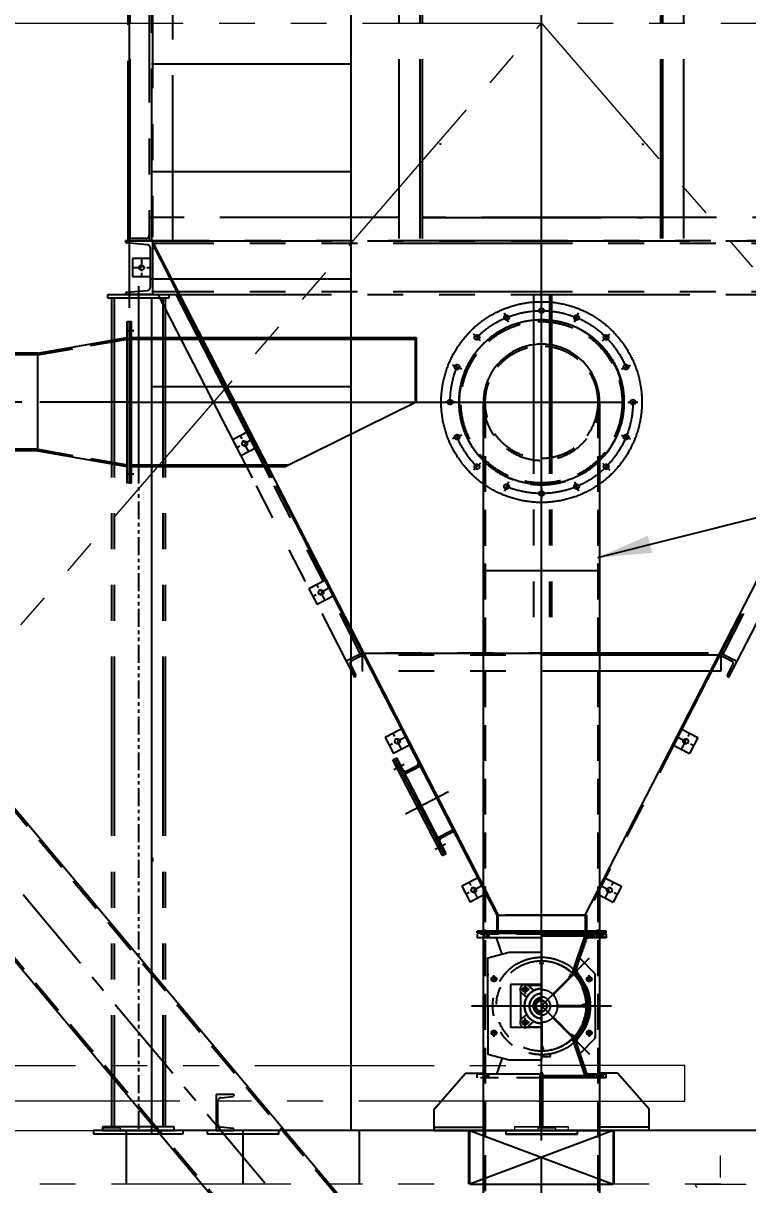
# Model space of a CAD drawing. Header units: inches. Extents: x 0 to 157513, y -28488 to 35640.
# Drawn here: x 8505 to 10526, y 22242 to 25481 of the extents above; entities that cross this region are included whole.
import ezdxf

# ---------------------------------------------------------------- set-up
doc = ezdxf.new("R2010")
doc.units = ezdxf.units.IN
doc.header["$LTSCALE"] = 400
doc.header["$MEASUREMENT"] = 0
for name, pattern in [('0', [0]), ('CENTER', [2, 1.25, -0.25, 0.25, -0.25]), ('DASHED2', [0.375, 0.25, -0.125]), ('HIDDEN', [9.525, 6.35, -3.175]), ('HIDDEN2', [4.7625, 3.175, -1.5875]), ('PHANTOM', [2.5, 1.25, -0.25, 0.25, -0.25, 0.25, -0.25])]:
    doc.linetypes.add(name, pattern=pattern)
for name, color, linetype in [('BF', 8, 'PHANTOM'), ('cen', 1, 'CENTER'), ('hid', 3, 'HIDDEN2'), ('STR', 8, 'PHANTOM')]:
    doc.layers.add(name, color=color, linetype=linetype)
doc.layers.add('BF STR', color=8, linetype='PHANTOM', lineweight=5)
doc.layers.add('R- PHANTOM', color=3, linetype='PHANTOM', lineweight=9)
doc.styles.add('ROMANS', font='romans')
doc.dimstyles.new('SAM2 60 SC', dxfattribs={"dimscale": 60, "dimtxt": 2.5, "dimasz": 2.5, "dimexe": 1.25, "dimexo": 0.625, "dimtad": 1, "dimtoh": 1, "dimdec": 0, "dimdsep": 46, "dimtxsty": 'ROMANS', "dimblk": 'OBLIQUE', "dimcen": 2.5, "dimclrd": 1, "dimclre": 1, "dimclrt": 256, "dimadec": 0, "dimazin": 2, "dimtfac": 1, "dimtdec": 0, "dimtofl": 0, "dimtmove": 0, "dimatfit": 3, "dimfxl": 1, "dimtolj": 1, "dimtzin": 0, "dimarcsym": 1})
pattern_1 = [(45, (-138936.4814, 48009.567), (-2.24506403, 2.24506403), [])]

# ---------------------------------------------------------------- blocks, each defined once
blk = doc.blocks.new('611bf4ele')
at = {"layer": 'BF', "linetype": '0'}
for p, q in [((-256041.6, 43461.3, 139.3), (-256041.6, 36398.1, 139.3)), ((-256041.6, 39371.5, 139.3), (-256597.6, 39371.5, 139.3)), ((-256041.6, 39071.5, 139.3), (-256597.6, 39071.5, 139.3)), ((-256041.6, 38771.5, 139.3), (-256597.6, 38771.5, 139.3)), ((-256597.6, 38719.2, 139.3), (-256597.6, 36388.1, 139.3)), ((-256041.6, 38471.5, 139.3), (-256597.6, 38471.5, 139.3))]:
    blk.add_line(p, q, dxfattribs=at)
at = {"layer": 'BF', "ltscale": 5}
for p, q in [((-255509.6, 38879.2, 139.3), (-255509.6, 42427.8, 139.3)), ((-256659.6, 38429.2, 139.3), (-255509.6, 38429.2, 139.3))]:
    blk.add_line(p, q, dxfattribs=at)
at = {"layer": 'BF'}
for p, q in [((-256598.1, 42359.3, 139.3), (-256598.1, 38879.2, 139.3)), ((-256663.1, 38881.2, 139.3), (-256663.1, 42335.3, 139.3)), ((-256657.1, 38885.2, 139.3), (-256657.1, 42334.3, 139.3)), ((-256595.6, 41804.2, 139.3), (-256595.6, 38944.2, 139.3)), ((-255848.1, 38885.2, 139.3), (-255848.1, 41808.2, 139.3)), ((-255171.1, 38885.2, 139.3), (-255171.1, 41808.2, 139.3)), ((-256604.1, 41764.2, 139.3), (-256604.1, 38879.2, 139.3)), ((-255907.1, 38885.2, 139.3), (-255907.1, 41764.2, 139.3)), ((-255842.1, 38885.2, 139.3), (-255842.1, 41764.2, 139.3)), ((-255177.1, 38885.2, 139.3), (-255177.1, 41764.2, 139.3)), ((-255112.1, 38885.2, 139.3), (-255112.1, 41764.2, 139.3)), ((-256539.1, 40340.7, 139.3), (-256539.1, 38944.2, 139.3)), ((-256604.1, 38940.2, 139.3), (-256604.1, 38895.2, 139.3)), ((-256598.1, 38944.2, 139.3), (-256600.1, 38944.2, 139.3)), ((-255907.1, 38944.2, 139.3), (-256598.1, 38944.2, 139.3)), ((-256598.1, 38944.2, 139.3), (-256598.1, 38879.2, 139.3)), ((-256595.6, 38944.2, 139.3), (-256595.6, 38889.2, 139.3)), ((-255842.1, 38944, 139.3), (-255227.1, 38944, 139.3)), ((-255177.1, 38944, 139.3), (-255842.1, 38944, 139.3)), ((-254421.1, 38944.2, 139.3), (-255112.1, 38944.2, 139.3)), ((-254437.1, 38879.2, 139.3), (-256670.6, 38879.2, 139.3)), ((-256663.1, 38881.2, 139.3), (-256663.1, 38879.2, 139.3)), ((-256598.1, 38879.2, 139.3), (-256663.1, 38879.2, 139.3)), ((-256614.1, 38885.2, 139.3), (-256659.1, 38885.2, 139.3)), ((-256595.6, 38879.2, 139.3), (-254423.6, 38879.2, 139.3)), ((-254423.6, 38871.7, 139.3), (-256595.6, 38871.7, 139.3)), ((-255509.6, 36948.1, 139.3), (-255509.6, 38879.2, 139.3)), ((-256595.6, 38869.2, 139.3), (-256592.4, 38870.9, 139.3)), ((-256595.6, 38869.2, 139.3), (-256523.7, 38729.2, 139.3)), ((-256719.6, 38719.2, 139.3), (-256719.6, 38729.2, 139.3)), ((-256719.6, 38729.2, 139.3), (-256549.6, 38729.2, 139.3)), ((-256549.6, 38719.2, 139.3), (-256719.6, 38719.2, 139.3)), ((-256709.5, 38719.2, 139.3), (-256709.5, 36408.1, 139.3)), ((-256702.5, 38719.2, 139.3), (-256702.5, 36408.1, 139.3)), ((-256634.6, 38729.2, 139.3), (-256634.6, 38249.2, 139.3)), ((-254423.6, 38736.7, 139.3), (-256595.6, 38736.7, 139.3)), ((-256595.6, 38729.2, 139.3), (-254423.6, 38729.2, 139.3)), ((-256579.9, 38729.2, 139.3), (-256054.5, 37706.2, 139.3)), ((-256566.7, 38719.2, 139.3), (-256566.7, 36408.1, 139.3)), ((-256559.7, 38719.2, 139.3), (-256559.7, 36408.1, 139.3)), ((-256549.6, 38729.2, 139.3), (-256549.6, 38719.2, 139.3)), ((-256530.4, 38729.2, 139.3), (-256015.4, 37726.5, 139.3)), ((-256523.7, 38729.2, 139.3), (-255634.6, 36998.1, 139.3)), ((-256520.1, 38729.2, 139.3), (-256246.3, 38196.1, 139.3)), ((-255531.6, 38729.2, 139.3), (-255531.6, 37729.2, 139.3)), ((-255487.6, 38729.2, 139.3), (-255487.6, 37729.2, 139.3)), ((-255481.6, 38729.2, 139.3), (-255481.6, 37729.2, 139.3)), ((-254495.5, 38729.2, 139.3), (-255384.6, 36998.1, 139.3)), ((-254488.7, 38729.2, 139.3), (-255003.8, 37726.5, 139.3)), ((-254439.3, 38729.2, 139.3), (-254964.7, 37706.2, 139.3)), ((-255601.8, 38651.9, 139.3), (-255612.5, 38677.7, 139.3)), ((-255509.6, 38670.2, 139.3), (-255509.6, 38698.2, 139.3)), ((-255417.4, 38651.9, 139.3), (-255406.6, 38677.7, 139.3)), ((-256659.6, 38204.2, 139.3), (-256659.6, 38654.2, 139.3)), ((-256659.6, 38654.2, 139.3), (-256653.6, 38654.2, 139.3)), ((-256653.6, 38204.2, 139.3), (-256653.6, 38654.2, 139.3)), ((-256545.6, 38662.4, 139.3), (-256306.1, 38196.1, 139.3)), ((-256496.1, 38662.4, 139.3), (-256256.6, 38196.1, 139.3)), ((-256489.3, 38662.4, 139.3), (-256249.8, 38196.1, 139.3)), ((-256665, 38629.2, 139.3), (-256647.4, 38629.2, 139.3)), ((-256659.6, 38636.2, 139.3), (-256653.6, 38636.2, 139.3)), ((-256659.6, 38622.2, 139.3), (-256653.6, 38622.2, 139.3)), ((-255680, 38599.6, 139.3), (-255699.8, 38619.4, 139.3)), ((-255339.2, 38599.6, 139.3), (-255319.4, 38619.4, 139.3)), ((-255732.2, 38521.4, 139.3), (-255758.1, 38532.2, 139.3)), ((-255286.9, 38521.4, 139.3), (-255261.1, 38532.2, 139.3)), ((-255789.6, 38429.2, 139.3), (-255229.6, 38429.2, 139.3)), ((-255750.6, 38429.2, 139.3), (-255778.6, 38429.2, 139.3)), ((-255268.6, 38429.2, 139.3), (-255240.6, 38429.2, 139.3)), ((-255831.6, 38370.4, 139.3), (-255831.6, 38370.4, 139.3)), ((-256327.4, 38346.9, 139.3), (-256371.8, 38323.8, 139.3)), ((-256371.8, 38323.8, 139.3), (-256348.7, 38279.5, 139.3)), ((-255732.2, 38337, 139.3), (-255758.1, 38326.3, 139.3)), ((-255286.9, 38337, 139.3), (-255261.1, 38326.3, 139.3)), ((-256304.3, 38302.6, 139.3), (-256348.7, 38279.5, 139.3)), ((-255680, 38258.8, 139.3), (-255699.8, 38239, 139.3)), ((-255339.2, 38258.8, 139.3), (-255319.4, 38239, 139.3)), ((-256665, 38229.2, 139.3), (-256647.4, 38229.2, 139.3)), ((-256659.6, 38249.2, 139.3), (-256223.1, 38249.2, 139.3)), ((-256659.6, 38236.2, 139.3), (-256653.6, 38236.2, 139.3)), ((-256659.6, 38222.2, 139.3), (-256653.6, 38222.2, 139.3)), ((-256659.6, 38204.2, 139.3), (-256653.6, 38204.2, 139.3)), ((-256249.8, 38196.1, 139.3), (-255634.6, 36998.1, 139.3)), ((-256246.3, 38196.1, 139.3), (-255631, 36998.1, 139.3)), ((-255601.8, 38206.6, 139.3), (-255612.5, 38180.7, 139.3)), ((-255417.4, 38206.6, 139.3), (-255406.6, 38180.7, 139.3)), ((-255509.6, 38188.2, 139.3), (-255509.6, 38160.2, 139.3)), ((-256114.3, 37931.9, 139.3), (-256158.6, 37908.8, 139.3)), ((-256158.6, 37908.8, 139.3), (-256135.5, 37864.5, 139.3)), ((-256091.2, 37887.6, 139.3), (-256135.5, 37864.5, 139.3)), ((-256010.1, 37729.2, 139.3), (-256054.5, 37706.2, 139.3)), ((-256054.5, 37706.2, 139.3), (-256031.4, 37661.8, 139.3)), ((-256011.7, 37721.6, 139.3), (-256041, 37706.4, 139.3)), ((-256010.1, 37729.2, 139.3), (-255009.1, 37729.2, 139.3)), ((-256010.1, 37729.2, 139.3), (-256010.1, 37679.2, 139.3)), ((-256009.6, 37728.3, 139.3), (-256010.1, 37729.2, 139.3)), ((-255009.1, 37723.2, 139.3), (-256010.1, 37723.2, 139.3)), ((-255043.7, 37729.2, 139.3), (-255963, 37729.2, 139.3)), ((-255009.6, 37728.3, 139.3), (-255009.1, 37729.2, 139.3)), ((-255009.1, 37729.2, 139.3), (-255009.1, 37679.2, 139.3)), ((-255009.1, 37729.2, 139.3), (-254964.7, 37706.2, 139.3)), ((-255007.4, 37721.6, 139.3), (-254978.1, 37706.4, 139.3)), ((-254964.7, 37706.2, 139.3), (-254987.7, 37661.8, 139.3)), ((-256043.6, 37698.3, 139.3), (-256028.4, 37669, 139.3)), ((-255009.1, 37679.2, 139.3), (-256010.1, 37679.2, 139.3)), ((-254975.6, 37698.3, 139.3), (-254990.8, 37669, 139.3)), ((-256030.5, 37662.3, 139.3), (-256031.4, 37661.8, 139.3)), ((-254988.6, 37662.3, 139.3), (-254987.7, 37661.8, 139.3)), ((-255901.1, 37516.9, 139.3), (-255945.5, 37493.8, 139.3)), ((-255118, 37516.9, 139.3), (-255073.7, 37493.8, 139.3)), ((-255945.5, 37493.8, 139.3), (-255922.4, 37449.5, 139.3)), ((-255073.7, 37493.8, 139.3), (-255096.8, 37449.5, 139.3)), ((-255878, 37472.6, 139.3), (-255922.4, 37449.5, 139.3)), ((-255141.1, 37472.6, 139.3), (-255096.8, 37449.5, 139.3)), ((-255924.4, 37431.2, 139.3), (-255913.8, 37436.8, 139.3)), ((-255785.9, 37165.1, 139.3), (-255924.4, 37431.2, 139.3)), ((-255922.2, 37404.2, 139.3), (-255892.9, 37419.4, 139.3)), ((-255780.6, 37167.9, 139.3), (-255919.1, 37434, 139.3)), ((-255915.6, 37414.4, 139.3), (-255905, 37419.9, 139.3)), ((-255775.3, 37170.6, 139.3), (-255913.8, 37436.8, 139.3)), ((-255901.3, 37386.9, 139.3), (-255845.6, 37415.9, 139.3)), ((-255893, 37396.8, 139.3), (-255851.2, 37418.6, 139.3)), ((-255853.5, 37423, 139.3), (-255855.6, 37416.3, 139.3)), ((-255851.2, 37418.6, 139.3), (-255754.2, 37232.3, 139.3)), ((-255910.1, 37403.7, 139.3), (-255899.4, 37409.3, 139.3)), ((-255895.3, 37401.3, 139.3), (-255888.5, 37399.1, 139.3)), ((-255889, 37280.5, 139.3), (-255769.2, 37342.9, 139.3)), ((-255809, 37209.4, 139.3), (-255754.2, 37237.9, 139.3)), ((-255796.1, 37210.5, 139.3), (-255754.2, 37232.3, 139.3)), ((-255751.9, 37227.9, 139.3), (-255758.7, 37230, 139.3)), ((-255806.8, 37182.4, 139.3), (-255777.5, 37197.6, 139.3)), ((-255800.2, 37192.6, 139.3), (-255789.6, 37198.1, 139.3)), ((-255794.7, 37181.9, 139.3), (-255784.1, 37187.5, 139.3)), ((-255793.7, 37206.1, 139.3), (-255791.6, 37212.8, 139.3)), ((-255785.9, 37165.1, 139.3), (-255775.3, 37170.6, 139.3)), ((-255688, 37101.9, 139.3), (-255732.3, 37078.8, 139.3)), ((-255331.2, 37101.9, 139.3), (-255286.8, 37078.8, 139.3)), ((-255732.3, 37078.8, 139.3), (-255709.2, 37034.5, 139.3)), ((-255664.9, 37057.6, 139.3), (-255709.2, 37034.5, 139.3)), ((-255354.3, 37057.6, 139.3), (-255310, 37034.5, 139.3)), ((-255286.8, 37078.8, 139.3), (-255310, 37034.5, 139.3)), ((-255634.6, 36998.1, 139.3), (-255384.6, 36998.1, 139.3)), ((-255634.6, 36998.1, 139.3), (-255634.6, 36948.1, 139.3)), ((-255634.6, 36998.1, 139.3), (-255634.6, 36948.1, 139.3)), ((-255631.2, 36998.1, 139.3), (-255631.2, 36948.1, 139.3)), ((-255384.6, 36998.1, 139.3), (-255609.6, 36998.1, 139.3)), ((-255387.8, 36998.1, 139.3), (-255387.8, 36948.1, 139.3)), ((-255384.6, 36998.1, 139.3), (-255384.6, 36948.1, 139.3)), ((-255384.6, 36998.1, 139.3), (-255384.6, 36948.1, 139.3)), ((-255329.6, 36954.1, 139.3), (-255689.6, 36954.1, 139.3)), ((-255689.6, 36948.1, 139.3), (-255689.6, 36954.1, 139.3)), ((-255329.6, 36948.1, 139.3), (-255689.6, 36948.1, 139.3)), ((-255681.6, 36954.1, 139.3), (-255359.6, 36954.1, 139.3)), ((-255681.6, 36948.1, 139.3), (-255359.6, 36948.1, 139.3)), ((-255674.1, 36948.1, 139.3), (-255674.1, 36954.1, 139.3)), ((-255667.1, 36945.1, 139.3), (-255667.1, 36958, 139.3)), ((-255660.1, 36948.1, 139.3), (-255660.1, 36954.1, 139.3)), ((-255359.1, 36948.1, 139.3), (-255359.1, 36954.1, 139.3)), ((-255352.1, 36945.1, 139.3), (-255352.1, 36958, 139.3)), ((-255345.1, 36948.1, 139.3), (-255345.1, 36954.1, 139.3)), ((-255329.6, 36948.1, 139.3), (-255329.6, 36954.1, 139.3)), ((-256534.6, 36408.1, 139.3), (-256734.6, 36408.1, 139.3)), ((-256734.6, 36408.1, 139.3), (-256734.6, 36398.1, 139.3)), ((-256734.6, 36398.1, 139.3), (-256534.6, 36398.1, 139.3)), ((-256534.6, 36398.1, 139.3), (-256534.6, 36408.1, 139.3))]:
    blk.add_line(p, q, dxfattribs=at)
at = {"layer": 'BF', "linetype": 'HIDDEN2'}
for p, q in [((-256539.1, 38944.2, 139.3), (-256539.1, 38879.2, 139.3)), ((-255112.1, 38944.2, 139.3), (-255177.1, 38944.2, 139.3))]:
    blk.add_line(p, q, dxfattribs=at)
at = {"layer": 'BF', "linetype": 'HIDDEN', "ltscale": 300}
for p, q in [((-256592.4, 38870.9, 139.3), (-255630.7, 36998.3, 139.3)), ((-254426.8, 38870.9, 139.3), (-255388.5, 36998.3, 139.3)), ((-256659.6, 38609.2, 139.3), (-255859.6, 38609.2, 139.3)), ((-256659.6, 38604.2, 139.3), (-255859.6, 38604.2, 139.3)), ((-255862.7, 38604.2, 139.3), (-255862.7, 38427.8, 139.3)), ((-255859.6, 38609.2, 139.3), (-255859.6, 38429.2, 139.3)), ((-255859.6, 38429.2, 139.3), (-256223.1, 38249.2, 139.3)), ((-256659.6, 38254.2, 139.3), (-256213.7, 38254.2, 139.3)), ((-256509.6, 36398.1, 139.3), (-256759.6, 36398.1, 139.3)), ((-256759.6, 36398.1, 139.3), (-256759.6, 36388.1, 139.3)), ((-256759.6, 36388.1, 139.3), (-256509.6, 36388.1, 139.3)), ((-256509.6, 36388.1, 139.3), (-256509.6, 36398.1, 139.3))]:
    blk.add_line(p, q, dxfattribs=at)
at = {"layer": 'BF', "linetype": 'CENTER', "ltscale": 0.05}
for p, q in [((-256626, 38829.2, 139.3), (-256626, 38779.2, 139.3)), ((-256651, 38804.2, 139.3), (-256601, 38804.2, 139.3)), ((-256315.9, 38324.8, 139.3), (-256360.2, 38301.7, 139.3)), ((-256326.5, 38291, 139.3), (-256349.7, 38335.4, 139.3)), ((-256102.8, 37909.8, 139.3), (-256147.1, 37886.7, 139.3)), ((-256113.4, 37876, 139.3), (-256136.5, 37920.4, 139.3)), ((-255889.6, 37494.8, 139.3), (-255933.9, 37471.7, 139.3)), ((-255900.3, 37461, 139.3), (-255923.4, 37505.4, 139.3)), ((-255129.5, 37494.8, 139.3), (-255085.2, 37471.7, 139.3)), ((-255118.9, 37461, 139.3), (-255095.8, 37505.4, 139.3)), ((-255687.1, 37046, 139.3), (-255710.2, 37090.4, 139.3)), ((-255332.1, 37046, 139.3), (-255308.9, 37090.4, 139.3)), ((-255676.5, 37079.8, 139.3), (-255720.8, 37056.7, 139.3)), ((-255342.7, 37079.8, 139.3), (-255298.4, 37056.7, 139.3))]:
    blk.add_line(p, q, dxfattribs=at)
at = {"layer": 'BF', "ltscale": 0.1}
blk.add_line((-256634.6, 38752.3, 139.3), (-256634.6, 36398.1, 139.3), dxfattribs=at)
at = {"layer": 'BF', "elevation": 139.3}
blk.add_lwpolyline([(-256670.6, 38731.5, -0.388879), (-256666.9, 38735.5), (-256610.1, 38740.5, 0.388879), (-256601, 38750.4), (-256601, 38858, 0.388879), (-256610.1, 38868), (-256666.9, 38873, -0.388879), (-256670.6, 38876.9), (-256670.6, 38879.2), (-256595.6, 38879.2), (-256595.6, 38729.2), (-256670.6, 38729.2)], format="xyb", close=True, dxfattribs=at)
blk.add_lwpolyline([(-256651, 38779.2), (-256601, 38779.2), (-256601, 38829.2), (-256651, 38829.2)], close=True, dxfattribs=at)
at = {"layer": 'BF'}
for centre, radius in [((-256626, 38804.2, 139.3), 7), ((-255509.6, 38429.2, 139.3), 255), ((-255509.6, 38684.2, 139.3), 7), ((-255607.2, 38664.8, 139.3), 7), ((-255412, 38664.8, 139.3), 7), ((-255689.9, 38609.5, 139.3), 7), ((-255329.3, 38609.5, 139.3), 7), ((-255745.2, 38526.8, 139.3), 7), ((-255274, 38526.8, 139.3), 7), ((-255764.6, 38429.2, 139.3), 7), ((-255254.6, 38429.2, 139.3), 7), ((-255745.2, 38331.6, 139.3), 7), ((-255274, 38331.6, 139.3), 7), ((-256338, 38313.2, 139.3), 7), ((-255689.9, 38248.9, 139.3), 7), ((-255329.3, 38248.9, 139.3), 7), ((-255607.2, 38193.6, 139.3), 7), ((-255412, 38193.6, 139.3), 7), ((-255509.6, 38174.2, 139.3), 7), ((-256124.9, 37898.2, 139.3), 7), ((-255911.8, 37483.2, 139.3), 7), ((-255107.4, 37483.2, 139.3), 7), ((-255698.6, 37068.2, 139.3), 7), ((-255320.6, 37068.2, 139.3), 7)]:
    blk.add_circle(centre, radius, dxfattribs=at)
at = {"layer": 'BF', "linetype": 'HIDDEN', "ltscale": 300}
for radius in [280, 230]:
    blk.add_circle((-255509.6, 38429.2, 139.3), radius, dxfattribs=at)
at = {"layer": 'BF'}
for centre, radius, start, end in [((-256600.1, 38940.2, 139.3), 4, 90, 180), ((-256659.1, 38881.2, 139.3), 4, 90, 180), ((-256614.1, 38895.2, 139.3), 10, 270, 0), ((-256038.3, 37701.1, 139.3), 6, 117.4246, 207.4246), ((-256014, 37726, 139.3), 5, 297.4246, 27.4246), ((-255005.1, 37726, 139.3), 5, 152.5754, 242.5754), ((-254980.9, 37701.1, 139.3), 6, 332.5754, 62.5754), ((-256032.8, 37666.7, 139.3), 5, 297.4246, 27.4246), ((-254986.3, 37666.7, 139.3), 5, 152.5754, 242.5754)]:
    blk.add_arc(centre, radius, start, end, dxfattribs=at)
for points in [[(-255853.5, 37423, 139.3), (-255851.2, 37418.6, 139.3), (-255855.6, 37416.3, 139.3)], [(-255895.3, 37401.3, 139.3), (-255893, 37396.8, 139.3), (-255888.5, 37399.1, 139.3)], [(-255751.9, 37227.9, 139.3), (-255754.2, 37232.3, 139.3), (-255758.7, 37230, 139.3)], [(-255793.7, 37206.1, 139.3), (-255796.1, 37210.5, 139.3), (-255791.6, 37212.8, 139.3)]]:
    blk.add_solid(points, dxfattribs=at)
blk = doc.blocks.new('611bf4 strgaele')
at = {"layer": 'BF STR'}
for p, q in [((-272399.8, 39485.7), (-267399.8, 39485.7)), ((-272399.8, 36598.1), (-269899.8, 39485.7)), ((-269899.8, 39485.7), (-267399.8, 36598.1)), ((-272699.8, 36579.1, 0.1), (-269909.5, 36579.1, 0.1)), ((-269499.8, 36579.1, -0.3), (-269909.5, 36579.1, -0.3)), ((-269499.8, 36479.2, -0.3), (-269499.8, 36579.1, -0.3)), ((-269909.5, 36479.2, 0.1), (-272699.8, 36479.2, 0.1)), ((-269909.5, 36479.2, -0.3), (-269499.8, 36479.2, -0.3)), ((-272599.8, 36398.1), (-267199.8, 36398.1)), ((-271124.8, 36404.1, 0), (-271124.8, 36398.1, 0)), ((-271074.8, 36404.1, 0), (-271124.8, 36404.1, 0)), ((-271124.8, 36398.1, 0), (-271074.8, 36398.1, 0)), ((-271074.8, 36398.1, 0), (-271074.8, 36404.1, 0)), ((-270103.8, 36248.1, 0), (-270103.8, 36398.1, 0)), ((-269909.8, 36404.1, 0), (-269909.8, 36398.1, 0)), ((-269859.8, 36404.1, 0), (-269909.8, 36404.1, 0)), ((-269909.8, 36398.1, 0), (-269859.8, 36398.1, 0)), ((-269859.8, 36398.1, 0), (-269859.8, 36404.1, 0)), ((-269695.8, 36248.1, 0), (-269695.8, 36398.1, 0)), ((-269400.4, 35266.4), (-269400.4, 36327.9)), ((-267599.8, 36248.1, -1749.7), (-272199.8, 36248.1, -1749.7)), ((-269470.4, 36246.4, -657693.4), (-269470.4, 36248.1, -657693.4)), ((-269470.4, 36248.1, -657693.4), (-269330.4, 36248.1, -657693.4)), ((-269330.4, 36248.1, -657693.4), (-269330.4, 36246.4, -657693.4))]:
    blk.add_line(p, q, dxfattribs=at)
blk.add_arc((-269463.4, 36246.4, -657693.4), 7, 180.0223, 254.0092, dxfattribs=at)
blk = doc.blocks.new('_OBLIQUE')
at = {"color": 0, "linetype": 'ByBlock'}
blk.add_line((-0.5, -0.5), (0.5, 0.5), dxfattribs=at)
blk = doc.blocks.new('*D52')
at = {"color": 1, "lineweight": -2}
for p, q in [((8825.5, 28067.2), (4248.7, 28067.2)), ((4323.7, 24425), (4323.7, 28067.2)), ((7313.4, 24425), (4248.7, 24425))]:
    blk.add_line(p, q, dxfattribs=at)
at = {"layer": 'Defpoints', "color": 0}
for p in [(4323.7, 28067.2), (8863, 28067.2, 385.1), (7350.9, 24425, 236.2)]:
    blk.add_point(p, dxfattribs=at)
at = {"color": 1, "lineweight": -2, "xscale": 150, "yscale": 150, "zscale": 150}
for p, rotation in [((4323.7, 28067.2), 90), ((4323.7, 24425), 270)]:
    blk.add_blockref('_OBLIQUE', p, dxfattribs=dict(at, rotation=rotation))
at = {"insert": (4211.2, 26246.1), "char_height": 150, "attachment_point": 5, "rotation": 90, "style": 'ROMANS'}
blk.add_mtext('\\A1;3642', dxfattribs=at)
blk = doc.blocks.new('*D53')
at = {"color": 1, "lineweight": -2}
for p, q in [((7313.4, 24425), (4248.7, 24425)), ((4323.7, 24425), (4323.7, 21327.1)), ((9912.8, 21327.1), (4248.7, 21327.1))]:
    blk.add_line(p, q, dxfattribs=at)
at = {"layer": 'Defpoints', "color": 0}
for p in [(7350.9, 24425, 385.1), (4323.7, 21327.1), (9950.3, 21327.1, 236.2)]:
    blk.add_point(p, dxfattribs=at)
at = {"color": 1, "lineweight": -2, "xscale": 150, "yscale": 150, "zscale": 150}
for p, rotation in [((4323.7, 24425), 90), ((4323.7, 21327.1), 270)]:
    blk.add_blockref('_OBLIQUE', p, dxfattribs=dict(at, rotation=rotation))
at = {"insert": (4211.2, 22876), "char_height": 150, "attachment_point": 5, "rotation": 90, "style": 'ROMANS'}
blk.add_mtext('\\A1;3098', dxfattribs=at)
blk = doc.blocks.new('*D55')
at = {"color": 1, "lineweight": -2}
for p, q in [((7350.9, 24387.5), (7350.9, 20961.1)), ((9950.3, 21150.9), (9950.3, 20961.1)), ((7350.9, 21036.1), (9950.3, 21036.1))]:
    blk.add_line(p, q, dxfattribs=at)
at = {"layer": 'Defpoints', "color": 0}
for p in [(7350.9, 24425, 385.1), (9950.3, 21188.4, 236.2), (9950.3, 21036.1)]:
    blk.add_point(p, dxfattribs=at)
at = {"color": 1, "lineweight": -2, "xscale": 150, "yscale": 150, "zscale": 150, "rotation": 180}
blk.add_blockref('_OBLIQUE', (7350.9, 21036.1), dxfattribs=at)
at = {"color": 1, "lineweight": -2, "xscale": 150, "yscale": 150, "zscale": 150}
blk.add_blockref('_OBLIQUE', (9950.3, 21036.1), dxfattribs=at)
at = {"insert": (8650.6, 21148.6), "char_height": 150, "attachment_point": 5, "style": 'ROMANS'}
blk.add_mtext('\\A1;2599', dxfattribs=at)
blk = doc.blocks.new('*D56')
at = {"color": 1, "lineweight": -2}
for p, q in [((7350.9, 24462.5), (7350.9, 30164.4)), ((8800.9, 24687.5), (8800.9, 30164.4)), ((7350.9, 30089.4), (8800.9, 30089.4))]:
    blk.add_line(p, q, dxfattribs=at)
at = {"layer": 'Defpoints', "color": 0}
for p in [(8800.9, 30089.4), (8800.9, 24650, 385.1), (7350.9, 24425, 236.2)]:
    blk.add_point(p, dxfattribs=at)
at = {"color": 1, "lineweight": -2, "xscale": 150, "yscale": 150, "zscale": 150, "rotation": 180}
blk.add_blockref('_OBLIQUE', (7350.9, 30089.4), dxfattribs=at)
at = {"color": 1, "lineweight": -2, "xscale": 150, "yscale": 150, "zscale": 150}
blk.add_blockref('_OBLIQUE', (8800.9, 30089.4), dxfattribs=at)
at = {"insert": (8075.9, 30201.9), "char_height": 150, "attachment_point": 5, "style": 'ROMANS'}
blk.add_mtext('\\A1;1450', dxfattribs=at)
blk = doc.blocks.new('racele04')
at = {"layer": 'BF', "ltscale": 0.5}
h = blk.add_hatch(color=256, dxfattribs=at)
h.paths.add_polyline_path([(8641.5, 71565.5), (8637, 71560.5), (8641.5, 71558.7)])
h.paths.add_polyline_path([(8646.3, 71555.5), (8641.5, 71555.5), (8639.7, 71550.8)])
h = blk.add_hatch(dxfattribs=at)
h.set_pattern_fill('ANSI31', color=256, angle=75, style=0)
h.set_pattern_definition([(120, (-145097.6652, 77336.1222), (-2.74963066, -1.5875), [])])
h.paths.add_polyline_path([(8663.5, 71555.5), (8663.5, 71565.5), (8641.5, 71565.5), (8641.5, 71555.5)])
h.paths.add_polyline_path([(8691.5, 71555.5), (8691.5, 71565.5), (8675.5, 71565.5), (8675.5, 71555.5)])
h = blk.add_hatch(dxfattribs=at)
h.set_pattern_fill('ANSI31', color=256, angle=75, style=0)
h.set_pattern_definition([(120, (-145097.6652, 77323.6222), (-2.74963066, -1.5875), [])])
h.paths.add_polyline_path([(8641.5, 71543), (8641.5, 71546.2), (8637, 71548), (8619.7, 71502.2), (8624.4, 71497.5)])
h.paths.add_polyline_path([(8624.4, 71497.5), (8619.7, 71502.2), (8606.6, 71467.3, -0.012023), (8611.4, 71462.8)])
h.paths.add_polyline_path([(8611.4, 71462.8, 0.012023), (8606.6, 71467.3), (8604.1, 71460.7), (8609.9, 71458.8)])
h = blk.add_hatch(dxfattribs=at)
h.set_pattern_fill('ANSI31', color=256, style=0)
h.set_pattern_definition(pattern_1)
h.paths.add_polyline_path([(8517.5, 71484.2), (8516.5, 71484.2), (8516.5, 71410.4, -0.005788), (8517.5, 71410.4)])
h.paths.add_polyline_path([(8517.5, 71490.4, 0.002083), (8516.5, 71490.4), (8516.5, 71484.2), (8517.5, 71484.2)])
h = blk.add_hatch(color=256, dxfattribs=at)
h.paths.add_polyline_path([(8609.9, 71458.8), (8604.1, 71460.7), (8605.6, 71454.5)])
h.paths.add_polyline_path([(8612.7, 71466.4), (8611.4, 71462.8, -0.01327), (8616.4, 71457.7)])
h = blk.add_hatch(dxfattribs=at)
h.set_pattern_fill('ANSI31', color=256, scale=0.5, angle=75, style=0)
h.set_pattern_definition([(120, (-138989.3091, 79081.0442), (-1.374815329, -0.79375), [])])
h.paths.add_polyline_path([(8635, 71432.2), (8626.2, 71427.3, -0.129021), (8642.5, 71365.4), (8652.5, 71365.4, 0.129021)])
h.paths.add_polyline_path([(8612.7, 71461.6), (8605.6, 71454.5, -0.068142), (8626.2, 71427.3), (8635, 71432.2, 0.068142)])
h = blk.add_hatch(dxfattribs=at)
h.set_pattern_fill('ANSI31', color=256, angle=45, style=0)
h.set_pattern_definition([(90, (-113017.436, 50494.7046), (-3.175, 2e-16), [])])
h.paths.add_polyline_path([(8599.7, 71450.1), (8547.6, 71398, -0.005788), (8548.3, 71397.2), (8600.4, 71449.4)])
h.paths.add_polyline_path([(8600.4, 71449.4), (8548.3, 71397.2, -0.005788), (8549, 71396.5), (8601.2, 71448.6)])
h = blk.add_hatch(dxfattribs=at)
h.set_pattern_fill('ANSI31', color=256, scale=0.520833, angle=45, style=0)
h.set_pattern_definition([(90, (-128728.5544, 79661.5774), (-1.653645833, 1e-16), [])])
h.paths.add_polyline_path([(8602.6, 71456), (8598.2, 71451.6), (8599.7, 71450.1), (8604.1, 71454.5, 0.004167)])
h.paths.add_polyline_path([(8598.2, 71451.6), (8593.8, 71447.2), (8595.3, 71445.7), (8599.7, 71450.1)])
for points in [[(8519.4, 71410.3, 0.010211), (8517.5, 71410.4), (8517.5, 71413.6)], [(8549.8, 71400.3), (8546.2, 71399.2, -0.010211), (8547.6, 71398)], [(8550.3, 71395.1, 0.010211), (8549, 71396.5), (8551.3, 71398.8)], [(8564.7, 71366.5), (8561.4, 71368.3, -0.010211), (8561.5, 71366.5)], [(8561.4, 71362.5, 0.010211), (8561.5, 71364.4), (8564.7, 71364.4)], [(8546.2, 71331.6, 0.010211), (8547.6, 71332.9), (8549.8, 71330.6)], [(8551.3, 71332.1), (8550.3, 71335.7, -0.010211), (8549, 71334.3)], [(8517.5, 71317.2), (8519.4, 71320.5, -0.010211), (8517.5, 71320.4)]]:
    blk.add_hatch(color=256, dxfattribs=at).paths.add_polyline_path(points)
h = blk.add_hatch(dxfattribs=at)
h.set_pattern_fill('ANSI31', color=256, style=0)
h.set_pattern_definition(pattern_1)
h.paths.add_polyline_path([(8635.2, 71366.5), (8561.5, 71366.5, -0.005788), (8561.5, 71365.4), (8635.2, 71365.4)])
h.paths.add_polyline_path([(8635.2, 71365.4), (8561.5, 71365.4, -0.005788), (8561.5, 71364.4), (8635.2, 71364.4)])
h = blk.add_hatch(dxfattribs=at)
h.set_pattern_fill('ANSI31', color=256, scale=0.5, angle=75, style=0)
h.set_pattern_definition([(240, (-138989.3091, 81997.3385), (-1.374815329, 0.79375), [])])
h.paths.add_polyline_path([(8635, 71298.6), (8626.2, 71303.6, 0.129021), (8642.5, 71365.4), (8652.5, 71365.4, -0.129021)])
h.paths.add_polyline_path([(8612.7, 71269.3), (8605.6, 71276.3, 0.068142), (8626.2, 71303.6), (8635, 71298.6, -0.068142)])
h = blk.add_hatch(dxfattribs=at)
h.set_pattern_fill('ANSI31', color=256, scale=0.520833, style=0)
h.set_pattern_definition([(45, (-129421.8262, 79743.099), (-1.169304182, 1.169304182), [])])
h.paths.add_polyline_path([(8641.5, 71368.5), (8635.2, 71368.5), (8635.2, 71366.5), (8641.5, 71366.5, 0.004167)])
h.paths.add_polyline_path([(8635.2, 71368.5), (8629, 71368.5), (8629, 71366.5), (8635.2, 71366.5)])
h = blk.add_hatch(dxfattribs=at)
h.set_pattern_fill('ANSI31', color=256, angle=-45, style=0)
h.set_pattern_definition([(360, (-159021.2718, 64579.8422), (1e-15, 3.175), [])])
h.paths.add_polyline_path([(8601.2, 71282.2), (8549, 71334.3, -0.005788), (8548.3, 71333.6), (8600.4, 71281.5)])
h.paths.add_polyline_path([(8600.4, 71281.5), (8548.3, 71333.6, -0.005788), (8547.6, 71332.9), (8599.7, 71280.7)])
h = blk.add_hatch(dxfattribs=at)
h.set_pattern_fill('ANSI31', color=256, angle=-90, style=0)
h.set_pattern_definition([(315, (-161506.4093, 90498.8877), (2.24506403, 2.24506403), [])])
h.paths.add_polyline_path([(8517.5, 71246.7), (8517.5, 71320.4, -0.005788), (8516.5, 71320.4), (8516.5, 71246.7)])
h.paths.add_polyline_path([(8516.5, 71246.7), (8516.5, 71320.4, -0.005788), (8515.4, 71320.4), (8515.4, 71246.7)])
h = blk.add_hatch(dxfattribs=at)
h.set_pattern_fill('ANSI31', color=256, scale=0.520833, angle=-45, style=0)
h.set_pattern_definition([(360, (-129854.399, 80290.9606), (4e-16, 1.653645833), [])])
h.paths.add_polyline_path([(8607.1, 71279.3), (8602.7, 71283.7), (8601.2, 71282.2), (8605.6, 71277.8, 0.004167)])
h.paths.add_polyline_path([(8602.7, 71283.7), (8598.2, 71288.1), (8596.8, 71286.6), (8601.2, 71282.2)])
h = blk.add_hatch(color=256, dxfattribs=at)
h.paths.add_polyline_path([(8605.6, 71276.3), (8604.1, 71270.2), (8609.9, 71272.1)])
h.paths.add_polyline_path([(8611.4, 71268), (8612.7, 71264.5), (8616.4, 71273.2, -0.01327)])
h = blk.add_hatch(dxfattribs=at)
h.set_pattern_fill('ANSI31', color=256, angle=75, style=0)
h.set_pattern_definition([(240, (-145097.6652, 83754.7605), (-2.74963066, 1.5875), [])])
h.paths.add_polyline_path([(8641.5, 71187.8), (8641.5, 71184.6), (8637, 71182.8), (8619.7, 71228.6), (8624.4, 71233.3)])
h.paths.add_polyline_path([(8624.4, 71233.3), (8619.7, 71228.6), (8606.6, 71263.5, 0.012023), (8611.4, 71268)])
h.paths.add_polyline_path([(8611.4, 71268, -0.012023), (8606.6, 71263.5), (8604.1, 71270.2), (8609.9, 71272.1)])
h = blk.add_hatch(dxfattribs=at)
h.set_pattern_fill('ANSI31', color=256, scale=0.520833, angle=-90, style=0)
h.set_pattern_definition([(315, (-129772.8775, 80984.2325), (1.169304182, 1.169304182), [])])
h.paths.add_polyline_path([(8519.6, 71240.4), (8519.6, 71246.7), (8517.5, 71246.7), (8517.5, 71240.4, 0.004167)])
h.paths.add_polyline_path([(8519.6, 71246.7), (8519.6, 71252.9), (8517.5, 71252.9), (8517.5, 71246.7)])
h = blk.add_hatch(color=256, dxfattribs=at)
h.paths.add_polyline_path([(8641.5, 71172.3), (8637, 71170.5), (8641.5, 71165.5)])
h.paths.add_polyline_path([(8639.7, 71180.3), (8641.5, 71175.5), (8646.3, 71175.5)])
h = blk.add_hatch(dxfattribs=at)
h.set_pattern_fill('ANSI31', color=256, angle=75, style=0)
h.set_pattern_definition([(240, (-145097.6652, 83742.4805), (-2.74963066, 1.5875), [])])
h.paths.add_polyline_path([(8641.5, 71175.5), (8641.5, 71165.5), (8663.5, 71165.5), (8663.5, 71175.5)])
h.paths.add_polyline_path([(8675.5, 71175.5), (8675.5, 71165.5), (8691.5, 71165.5), (8691.5, 71175.5)])
for p, q in [((8696.5, 71568.5, 405.6), (8336.5, 71568.5, 405.6)), ((8696.5, 71565.5, 405.6), (8336.5, 71565.5, 405.6)), ((8336.5, 71565.5, 405.6), (8336.5, 71555.5, 405.6)), ((8357.5, 71565.5, 405.6), (8357.5, 71555.5, 405.6)), ((8363.5, 71565.5, 405.6), (8363.5, 71553.4, 405.6)), ((8369.5, 71565.5, 405.6), (8369.5, 71555.5, 405.6)), ((8516.5, 71565.5, 405.6), (8516.5, 71165.5, 405.6)), ((8516.5, 71165.5, 405.6), (8516.5, 71565.5, 405.6)), ((8516.5, 71565.5, 405.6), (8516.5, 71165.5, 405.6)), ((8637, 71560.5, 405.6), (8516.5, 71560.5, 405.6)), ((8604.1, 71460.7, 405.6), (8637, 71560.5, 405.6)), ((8637, 71560.5, 405.6), (8641.5, 71565.5, 405.6)), ((8637, 71560.5, 405.6), (8641.5, 71558.7, 405.6)), ((8641.5, 71565.5, 405.6), (8641.5, 71555.5, 405.6)), ((8663.5, 71566, 405.6), (8663.5, 71555.5, 405.6)), ((8669.5, 71565.5, 405.6), (8669.5, 71553.4, 405.6)), ((8675.5, 71565.5, 405.6), (8675.5, 71555.5, 405.6)), ((8696.5, 71565.5, 405.6), (8696.5, 71555.5, 405.6)), ((8516.5, 71555.5, 405.6), (8336.5, 71555.5, 405.6)), ((8406.5, 71510.1, 405.6), (8390.5, 71555.5, 405.6)), ((8609.9, 71458.8, 405.6), (8641.5, 71555.5, 405.6)), ((8639.7, 71550.7, 405.6), (8646.3, 71555.5, 405.6)), ((8696.5, 71555.5, 405.6), (8641.5, 71555.5, 405.6)), ((8366.5, 71499.4, 405.6), (8426.5, 71515.4, 405.6)), ((8366.5, 71365.4, 405.6), (8366.5, 71499.4, 405.6)), ((8426.5, 71515.4, 405.6), (8516.5, 71515.4, 405.6)), ((8516.5, 71365.4, 405.6), (8650.6, 71499.6, 405.6)), ((8666.5, 71455.4, 405.6), (8624.4, 71497.5, 405.6)), ((8523.2, 71484.2, 405.6), (8509.6, 71484.2, 405.6)), ((8516.5, 71490.4, 405.6), (8516.5, 71460.4, 405.6)), ((8517.5, 71409.9, 405.6), (8517.5, 71490.4, 405.6)), ((8609.9, 71458.8, 405.6), (8604.1, 71460.7, 405.6)), ((8604.1, 71460.7, 405.6), (8605.6, 71454.5, 405.6)), ((8605.6, 71454.5, 405.6), (8612.7, 71461.6, 405.6)), ((8612.7, 71466.4, 405.6), (8616.4, 71457.7, 405.6)), ((8366.5, 71455.4, 405.6), (8366.5, 71450.1, 405.6)), ((8393.2, 71440.4, 405.6), (8374.7, 71440.4, 405.6)), ((8383.5, 71431.8, 405.6), (8383.5, 71451.4, 405.6)), ((8547.2, 71397.6, 405.6), (8604.1, 71454.5, 405.6)), ((8548.7, 71396.1, 405.6), (8605.6, 71453.1, 405.6)), ((8593.8, 71447.2, 405.6), (8602.6, 71456, 405.6)), ((8595.3, 71445.7, 405.6), (8593.8, 71447.2, 405.6)), ((8602.6, 71447.2, 405.6), (8595.6, 71454.2, 405.6)), ((8639.8, 71440.4, 405.6), (8658.3, 71440.4, 405.6)), ((8649.5, 71431.8, 405.6), (8649.5, 71451.4, 405.6)), ((8666.5, 71365.4, 405.6), (8666.5, 71455.4, 405.6)), ((8666.5, 71455.4, 405.6), (8666.5, 71450.1, 405.6)), ((8516.5, 71425.4, 405.6), (8429.5, 71425.4, 405.6)), ((8429.5, 71425.4, 405.6), (8429.5, 71305.4, 405.6)), ((8482.5, 71411.4, 405.6), (8457.9, 71411.4, 405.6)), ((8458, 71405.1, 405.6), (8458, 71325.8, 405.6)), ((8460.7, 71401.4, 405.6), (8474.7, 71389.8, 405.6)), ((8470.5, 71424, 405.6), (8470.5, 71398.2, 405.6)), ((8476.8, 71423.9, 405.6), (8516.5, 71423.9, 405.6)), ((8480.6, 71421.1, 405.6), (8495.2, 71408.9, 405.6)), ((8517.5, 71413.6, 405.6), (8519.4, 71410.3, 405.6)), ((8549.8, 71400.3, 405.6), (8546.2, 71399.2, 405.6)), ((8551.3, 71398.8, 405.6), (8550.3, 71395.1, 405.6)), ((8366.5, 71365.4, 405.6), (8366.5, 71231.4, 405.6)), ((8516.5, 71365.4, 405.6), (8650.6, 71231.3, 405.6)), ((8560.9, 71364.4, 405.6), (8641.5, 71364.4, 405.6)), ((8561, 71366.5, 405.6), (8641.5, 71366.5, 405.6)), ((8564.7, 71366.5, 405.6), (8561.4, 71368.3, 405.6)), ((8564.7, 71364.4, 405.6), (8561.4, 71362.5, 405.6)), ((8629, 71366.5, 405.6), (8629, 71368.5, 405.6)), ((8629, 71368.5, 405.6), (8641.5, 71368.5, 405.6)), ((8635.2, 71362.3, 405.6), (8635.2, 71372.3, 405.6)), ((8666.5, 71365.4, 405.6), (8666.5, 71275.4, 405.6)), ((8460.7, 71329.4, 405.6), (8474.7, 71341.1, 405.6)), ((8470.5, 71306.8, 405.6), (8470.5, 71332.6, 405.6)), ((8549.8, 71330.6, 405.6), (8546.2, 71331.6, 405.6)), ((8547.2, 71333.2, 405.6), (8604.1, 71276.3, 405.6)), ((8548.7, 71334.7, 405.6), (8605.6, 71277.8, 405.6)), ((8551.3, 71332.1, 405.6), (8550.3, 71335.7, 405.6)), ((8383.5, 71299, 405.6), (8383.5, 71279.4, 405.6)), ((8516.5, 71305.4, 405.6), (8429.5, 71305.4, 405.6)), ((8482.5, 71319.4, 405.6), (8457.9, 71319.4, 405.6)), ((8476.8, 71306.9, 405.6), (8516.5, 71306.9, 405.6)), ((8480.6, 71309.7, 405.6), (8495.2, 71322, 405.6)), ((8515.4, 71317.1, 405.6), (8515.4, 71240.4, 405.6)), ((8517.5, 71317.2, 405.6), (8519.4, 71320.5, 405.6)), ((8517.5, 71320.4, 405.6), (8517.5, 71240.4, 405.6)), ((8649.5, 71299, 405.6), (8649.5, 71279.4, 405.6)), ((8366.5, 71275.4, 405.6), (8366.5, 71280.7, 405.6)), ((8393.2, 71290.4, 405.6), (8374.7, 71290.4, 405.6)), ((8596.8, 71286.6, 405.6), (8598.2, 71288.1, 405.6)), ((8598.2, 71288.1, 405.6), (8607.1, 71279.3, 405.6)), ((8598.3, 71279.3, 405.6), (8605.3, 71286.3, 405.6)), ((8604.1, 71270.2, 405.6), (8605.6, 71276.3, 405.6)), ((8609.9, 71272.1, 405.6), (8604.1, 71270.2, 405.6)), ((8604.1, 71270.2, 405.6), (8637, 71170.5, 405.6)), ((8605.6, 71276.3, 405.6), (8612.7, 71269.3, 405.6)), ((8609.9, 71272.1, 405.6), (8641.5, 71175.5, 405.6)), ((8612.7, 71264.5, 405.6), (8616.4, 71273.2, 405.6)), ((8666.5, 71275.4, 405.6), (8624.4, 71233.3, 405.6)), ((8639.8, 71290.4, 405.6), (8658.3, 71290.4, 405.6)), ((8666.5, 71275.4, 405.6), (8666.5, 71280.7, 405.6)), ((8513.4, 71246.7, 405.6), (8523.4, 71246.7, 405.6)), ((8517.5, 71252.9, 405.6), (8519.6, 71252.9, 405.6)), ((8519.6, 71252.9, 405.6), (8519.6, 71240.4, 405.6)), ((8541.5, 71224.4, 405.6), (8541.5, 71231.7, 405.6)), ((8366.5, 71231.4, 405.6), (8426.5, 71215.4, 405.6)), ((8406.5, 71220.8, 405.6), (8390.5, 71175.5, 405.6)), ((8426.5, 71215.4, 405.6), (8516.5, 71215.4, 405.6)), ((8516.5, 71224.4, 405.6), (8541.5, 71224.4, 405.6)), ((8516.5, 71175.5, 405.6), (8336.5, 71175.5, 405.6)), ((8336.5, 71165.5, 405.6), (8336.5, 71175.5, 405.6)), ((8357.5, 71165.5, 405.6), (8357.5, 71175.5, 405.6)), ((8363.5, 71165.5, 405.6), (8363.5, 71177.6, 405.6)), ((8369.5, 71165.5, 405.6), (8369.5, 71175.5, 405.6)), ((8637, 71170.5, 405.6), (8516.5, 71170.5, 405.6)), ((8637, 71170.5, 405.6), (8641.5, 71172.3, 405.6)), ((8637, 71170.5, 405.6), (8641.5, 71165.5, 405.6)), ((8639.7, 71180.3, 405.6), (8646.3, 71175.5, 405.6)), ((8696.5, 71175.5, 405.6), (8641.5, 71175.5, 405.6)), ((8641.5, 71165.5, 405.6), (8641.5, 71175.5, 405.6)), ((8663.5, 71165.5, 405.6), (8663.5, 71175.5, 405.6)), ((8669.5, 71165.5, 405.6), (8669.5, 71177.6, 405.6)), ((8675.5, 71165.5, 405.6), (8675.5, 71175.5, 405.6)), ((8696.5, 71165.5, 405.6), (8696.5, 71175.5, 405.6)), ((8696.5, 71165.5, 405.6), (8336.5, 71165.5, 405.6))]:
    blk.add_line(p, q, dxfattribs=at)
for centre, radius in [((8516.5, 71365.4, 405.6), 136), ((8516.5, 71365.4, 405.6), 126), ((8383.5, 71440.4, 405.6), 7), ((8649.5, 71440.4, 405.6), 7), ((8470.5, 71411.4, 405.6), 7), ((8516.5, 71365.4, 405.6), 15), ((8383.5, 71290.4, 405.6), 7), ((8470.5, 71319.4, 405.6), 7), ((8649.5, 71290.4, 405.6), 7)]:
    blk.add_circle(centre, radius, dxfattribs=at)
for centre, radius, start, end in [((8516.5, 71365.4, 405.6), 125, 270, 90), ((8470.5, 71411.4, 405.6), 14, 43.8294, 225.5258), ((8516.5, 71365.4, 405.6), 48.4, 90, 270), ((8516.5, 71365.4, 405.6), 47.4, 90, 270), ((8516.5, 71365.4, 405.6), 34.7, 90, 270), ((8516.5, 71365.4, 405.6), 33.7, 90, 270), ((8516.5, 71365.4, 405.6), 45, 270, 90), ((8516.5, 71365.4, 405.6), 45, 270, 90), ((8516.5, 71365.4, 405.6), 23.5, 90, 270), ((8516.5, 71365.4, 405.6), 22.5, 90, 270), ((8516.5, 71365.4, 405.6), 17.5, 90, 270), ((8516.5, 71365.4, 405.6), 25, 270, 90), ((8516.5, 71365.4, 405.6), 15, 270, 90), ((8470.5, 71319.4, 405.6), 14, 134.4742, 316.1706)]:
    blk.add_arc(centre, radius, start, end, dxfattribs=at)
blk = doc.blocks.new('m1ele611bf4')
at = {"ltscale": 10}
for p, q in [((-9928.5, 73049.6, 383), (-9928.5, 66762, 162.7)), ((-9603.3, 73049.6, 383), (-9603.3, 66762, 162.7))]:
    blk.add_line(p, q, dxfattribs=at)
blk.add_line((-9928.5, 72580.7, 349.4), (-9603.3, 72580.1, 366.5))
at = {"color": 7, "ltscale": 10}
for p, q in [((-10065.3, 71078.5, 385.1), (-9977.3, 71178.5, 385.1)), ((-9977.3, 71178.5, 385.1), (-9927.3, 71178.5, 385.1)), ((-9769.3, 71028.5, 385.1), (-9769.3, 71178.5, 385.1)), ((-9761.3, 71178.5, 385.1), (-9769.3, 71178.5, 385.1)), ((-9761.3, 71028.5, 385.1), (-9761.3, 71178.5, 385.1)), ((-9553.3, 71178.5, 385.1), (-9603.3, 71178.5, 385.1)), ((-9465.3, 71078.5, 385.1), (-9553.3, 71178.5, 385.1)), ((-10065.3, 71018.5, 385.1), (-10065.3, 71078.5, 385.1)), ((-9465.3, 71018.5, 385.1), (-9465.3, 71078.5, 385.1)), ((-10065.3, 71028.5, 385.1), (-9927.3, 71028.5, 385.1)), ((-10065.3, 71018.5, 385.1), (-9927.3, 71018.5, 385.1)), ((-9465.3, 71028.5, 385.1), (-9603.3, 71028.5, 385.1)), ((-9465.3, 71018.5, 385.1), (-9603.3, 71018.5, 385.1))]:
    blk.add_line(p, q, dxfattribs=at)
at = {"ltscale": 10}
for centre, radius, start, end in [((-9765.3, 73049.6, 385.1), 230, 314.7769, 224.7898), ((-9765.3, 73049.6, 383), 162, 359.991, 180.009)]:
    blk.add_arc(centre, radius, start, end, dxfattribs=at)
at = {"layer": 'BF'}
blk.add_line((-9965.3, 71018.5, 385.1), (-9565.3, 71018.5, 385.1), dxfattribs=at)
at = {"layer": 'BF', "elevation": 405.6}
blk.add_lwpolyline([(-9865.3, 71008.5), (-9665.3, 71008.5), (-9665.3, 71018.5), (-9865.3, 71018.5)], close=True, dxfattribs=at)
at = {"layer": 'hid', "linetype": 'DASHED2'}
for p, q in [((-9922.3, 73049.6, 383), (-9922.3, 66762, 162.7)), ((-9608.3, 73049.6, 383), (-9608.3, 66762, 162.7))]:
    blk.add_line(p, q, dxfattribs=at)
for centre, radius in [((-9765.3, 73049.6, 385.1), 225), ((-9765.3, 73049.6, 383), 157)]:
    blk.add_circle(centre, radius, dxfattribs=at)
for centre, radius, start, end in [((-9765.3, 73049.6, 383), 162, 179.991, 0.009), ((-9765.3, 73049.6, 385.1), 230, 224.7943, 314.7724)]:
    blk.add_arc(centre, radius, start, end, dxfattribs=at)
at = {"layer": 'R- PHANTOM', "color": 7, "ltscale": 0.5, "elevation": 385.1}
blk.add_lwpolyline([(-9840.3, 71018.5), (-9690.3, 71018.5), (-9690.3, 71028.5), (-9840.3, 71028.5)], close=True, dxfattribs=at)

msp = doc.modelspace()

# ---------------------------------------------------------------- linework, layer by layer
at = {"ltscale": 10}
for p, q in [((9670.9, 25143.9, 395.8), (9665.9, 25143.9, 395.8)), ((10230.9, 25143.9, 395.8), (10235.9, 25143.9, 395.8)), ((8544.9, 24561.5, 385.1), (8794.9, 24605, 385.1)), ((8800.9, 24600, 385.1), (8794.9, 24600, 385.1)), ((8544.9, 24561.5, 385.1), (8167.9, 24561.5, 236.2)), ((8544.9, 24288.5, 385.1), (8544.9, 24561.5, 385.1)), ((8544.9, 24288.5, 385.1), (8167.9, 24288.5, 236.2)), ((8544.9, 24288.5, 385.1), (8794.9, 24245, 385.1)), ((9965.7, 21521.1, 236.2), (7980.6, 23886.8, 236.2)), ((9756.6, 21345.6, 236.2), (7771.5, 23711.3, 236.2)), ((9950.9, 22487.9, 405.6), (9950.9, 22393.9, 385.1))]:
    msp.add_line(p, q, dxfattribs=at)
at = {"color": 8, "ltscale": 10}
for p, q in [((9725.9, 24425, 385.1), (10175.9, 24425, 385.1)), ((11546.9, 22393.9, 385.1), (8700.9, 22393.9, 385.1))]:
    msp.add_line(p, q, dxfattribs=at)
at = {"color": 1, "linetype": 'CENTER', "ltscale": 10}
msp.add_line((9118.1, 22243.9, -1344.1), (9118.1, 22393.9, 405.6), dxfattribs=at)
at = {"ltscale": 10, "elevation": 385.1}
msp.add_lwpolyline([(8794.9, 24650), (8800.9, 24650), (8800.9, 24200), (8794.9, 24200)], close=True, dxfattribs=at)
at = {"color": 3, "linetype": 'HIDDEN', "ltscale": 100, "elevation": 405.6}
msp.add_lwpolyline([(9093.1, 22493.9), (9043.1, 22493.9), (9043.1, 22393.9), (9093.1, 22393.9), (9093.1, 22394.9, 0.383864), (9089.1, 22399.4), (9055.9, 22402.9, -0.383864), (9047.8, 22411.9), (9047.8, 22475.9, -0.383864), (9055.9, 22484.8), (9089.1, 22488.3, 0.383864), (9093.1, 22492.8)], format="xyb", close=True, dxfattribs=at)
at = {"color": 8, "ltscale": 10, "elevation": 405.6}
msp.add_lwpolyline([(9018.1, 22383.9), (9218.1, 22383.9), (9218.1, 22393.9), (9018.1, 22393.9)], close=True, dxfattribs=at)
at = {"color": 3, "linetype": 'HIDDEN', "ltscale": 300, "elevation": 405.6}
msp.add_lwpolyline([(9850.9, 22383.9), (10050.9, 22383.9), (10050.9, 22393.9), (9850.9, 22393.9)], close=True, dxfattribs=at)
at = {"layer": 'BF'}
for p, q in [((9750.9, 22243.6, -1334.5), (9750.9, 22393.9, 405.6)), ((9750.9, 22393.9, 405.6), (10150.9, 22243.6, -1334.5)), ((10150.9, 22393.9, 405.6), (9750.9, 22243.6, -1334.5)), ((10150.9, 22393.9, 405.6), (10150.9, 22243.6, -1334.5)), ((9750.9, 22243.6, -1334.5), (10150.9, 22243.6, -1334.5))]:
    msp.add_line(p, q, dxfattribs=at)
at = {"layer": 'cen', "ltscale": 15}
for p, q in [((9950.9, 22368.4, 376.1), (9950.9, 25143.9, 319.4)), ((9950.9, 24245.9, 385.1), (9950.9, 25143.9, 395.8))]:
    msp.add_line(p, q, dxfattribs=at)
at = {"layer": 'cen', "ltscale": 0.5}
for p, q in [((9950.3, 21327.1, 236.2), (7350.9, 24425, 236.2)), ((8800.9, 24425, 385.1), (7350.9, 24425, 385.1)), ((9950.3, 23115.2, -6649.3), (9950.3, 20597.4, -6649.3))]:
    msp.add_line(p, q, dxfattribs=at)
at = {"layer": 'cen', "color": 1, "ltscale": 15}
msp.add_line((9755.6, 22740.8, 405.6), (10146.3, 22740.8, 405.6), dxfattribs=at)
at = {"layer": 'hid', "linetype": 'DASHED2'}
for p, q in [((8544.9, 24556.5, 385.1), (8794.9, 24600, 385.1)), ((8544.9, 24556.5, 385.1), (8167.9, 24556.5, 236.2)), ((8544.9, 24293.5, 385.1), (8167.9, 24293.5, 236.2)), ((8544.9, 24293.5, 385.1), (8794.9, 24250, 385.1)), ((9961.9, 21517.8, 236.2), (7976.8, 23883.6, 236.2)), ((9760.4, 21348.8, 236.2), (7775.3, 23714.5, 236.2))]:
    msp.add_line(p, q, dxfattribs=at)
at = {"layer": 'R- PHANTOM', "color": 7, "ltscale": 0.5}
for p, q in [((8865.9, 23153.9, 405.6), (8865.9, 23143.9, 405.6)), ((9750.9, 22393.9, 385.1), (10150.9, 22393.9, 385.1))]:
    msp.add_line(p, q, dxfattribs=at)
at = {"layer": 'R- PHANTOM', "color": 7, "ltscale": 0.5, "elevation": 385.1}
msp.add_lwpolyline([(9875.9, 22393.9), (10025.9, 22393.9), (10025.9, 22403.9), (9875.9, 22403.9)], close=True, dxfattribs=at)
at = {"layer": 'STR'}
for p, q in [((8793.1, 22243.9, -1344.1), (8793.1, 22393.9, 405.6)), ((9443.1, 22243.9, -1344.1), (9443.1, 22393.9, 405.6))]:
    msp.add_line(p, q, dxfattribs=at)

# ---------------------------------------------------------------- block references
for name, p in [('611bf4ele', (265460.5, -14004.3, 245.8)), ('m1ele611bf4', (19716.2, -48625.3, -51)), ('racele04', (1434.4, -48624.7))]:
    msp.add_blockref(name, p)
at = {"layer": 'BF'}
msp.add_blockref('611bf4 strgaele', (279850.7, -14004.3, 169.4), dxfattribs=at)

# ---------------------------------------------------------------- dimensions: what is measured, and where the dimension line sits
for base, p1, p2, picture, middle in [((8800.9, 30089.4), (7350.9, 24425, 236.2), (8800.9, 24650, 385.1), '*D56', (8075.9, 30201.9)), ((9950.3, 21036.1), (7350.9, 24425, 385.1), (9950.3, 21188.4, 236.2), '*D55', (8650.6, 21148.6))]:
    dim = msp.add_linear_dim(base=base, p1=p1, p2=p2, dimstyle='SAM2 60 SC')
    dim.commit()
    dim.dimension.update_dxf_attribs({"geometry": picture, "text_midpoint": middle})
for base, p1, p2, picture, middle in [((4323.7, 28067.2), (7350.9, 24425, 236.2), (8863, 28067.2, 385.1), '*D52', (4211.2, 26246.1)), ((4323.7, 21327.1), (7350.9, 24425, 385.1), (9950.3, 21327.1, 236.2), '*D53', (4211.2, 22876))]:
    dim = msp.add_linear_dim(base=base, p1=p1, p2=p2, angle=90, dimstyle='SAM2 60 SC')
    dim.commit()
    dim.dimension.update_dxf_attribs({"geometry": picture, "text_midpoint": middle})

# ---------------------------------------------------------------- leaders
msp.add_leader([(10108.4, 23991.6, 405.6), (10556, 24104.3, 405.6)], dimstyle='SAM2 60 SC', override={"dimgap": 0.625, "dimtad": 0})

doc.saveas('drawing.dxf')
